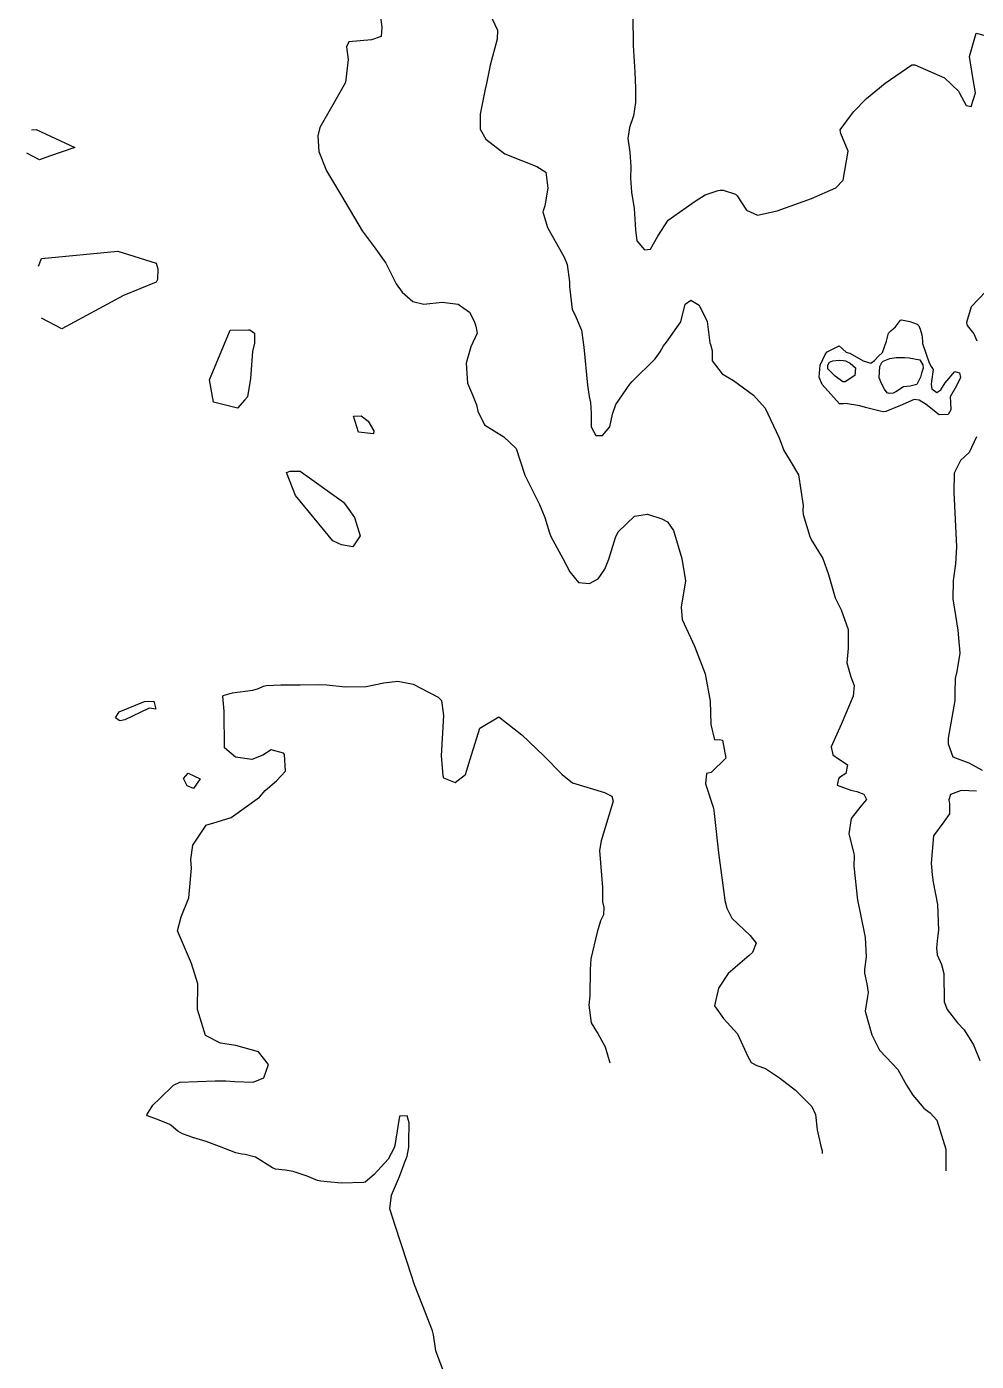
# Model space of a CAD drawing. Header units: feet. Extents: x 1313709 to 1317500, y 405869 to 411659.
# Drawn here: x 1315039 to 1315436, y 408267 to 408826 of the extents above; entities that cross this region are included whole.
import ezdxf

# ---------------------------------------------------------------- set-up
doc = ezdxf.new("R2010")
doc.units = ezdxf.units.FT
doc.layers.add('C-TOPO-MAJR', color=32, linetype='CONTINUOUS')

msp = doc.modelspace()

# ---------------------------------------------------------------- linework, layer by layer
at = {"layer": 'C-TOPO-MAJR'}
for points in [[(1315185.88, 408837.59), (1315187.5, 408825.55), (1315187.2, 408821.57), (1315183.12, 408820.21), (1315173.71, 408819.34), (1315172.7, 408817.31), (1315173.41, 408812.06), (1315172.29, 408802.42), (1315166.36, 408792.06), (1315161.57, 408783.49), (1315160.73, 408780.03), (1315161.11, 408773.54), (1315164.29, 408765.42), (1315170.57, 408754.97), (1315179.27, 408740.29), (1315184.28, 408733.57), (1315189.15, 408726.69), (1315193.52, 408718.1), (1315195.98, 408714.54), (1315200.47, 408710.73), (1315205.12, 408709.51), (1315212.71, 408710.44), (1315219.39, 408709.52), (1315224.19, 408706.27), (1315226.13, 408702.43), (1315226.8, 408700.4), (1315227.39, 408697.43), (1315224.82, 408691.68), (1315222.73, 408684.86), (1315223.31, 408676.52), (1315225.51, 408671.67), (1315227.18, 408667.41), (1315227.65, 408664.73), (1315230.53, 408659.12), (1315238.51, 408654.01), (1315243.71, 408649.13), (1315245.42, 408644.06), (1315247.36, 408637.95), (1315249.62, 408633.47), (1315253.44, 408625.7), (1315255.78, 408620.22), (1315257.69, 408613.81), (1315258.22, 408612.35), (1315263.34, 408603.13), (1315266.22, 408597.55), (1315269.77, 408593.11), (1315274.49, 408592.65), (1315278.1, 408594.6), (1315280.85, 408598.63), (1315282.53, 408602.78), (1315285.31, 408611.84), (1315286.39, 408614.32), (1315293.23, 408620.86), (1315298.7, 408621.61), (1315304.78, 408619.7), (1315307.08, 408618.43), (1315309.61, 408614.77), (1315313.04, 408603.12), (1315314.63, 408593.75), (1315312.76, 408582.81), (1315313.21, 408577.63), (1315318.42, 408566.38), (1315322.88, 408554.78), (1315324.99, 408543.37), (1315325.2, 408533.62), (1315326.82, 408527.14), (1315328.9, 408527.28), (1315330.19, 408527.05), (1315331.58, 408519.5), (1315325.36, 408513.47), (1315324.08, 408513.25), (1315323.43, 408513.05), (1315322.99, 408508.85), (1315326.35, 408498.58), (1315326.6, 408496.35)], [(1315232.73, 408831.04), (1315235.86, 408824.27), (1315235.83, 408820.48), (1315232.82, 408809.58), (1315231.27, 408801.94), (1315230.79, 408799.56), (1315228.68, 408789.09), (1315228.71, 408782.78), (1315231.07, 408778.67), (1315239.02, 408772.45), (1315252.35, 408767.24), (1315256.19, 408764.78), (1315256.98, 408758.08), (1315255.77, 408750.75), (1315255.41, 408749.9), (1315254.94, 408748.17), (1315256.8, 408741.68), (1315263.78, 408729.24), (1315265.11, 408726.2), (1315266.1, 408718.99), (1315266.01, 408716.93), (1315267.2, 408707.33), (1315268.26, 408705.22), (1315271.06, 408698.71), (1315272.09, 408691.56), (1315273.62, 408675.69), (1315274.33, 408670.97), (1315274.88, 408668.38), (1315275.17, 408663.97), (1315275.16, 408658.23), (1315277.05, 408654.61), (1315279.87, 408654.64), (1315282.9, 408658.17), (1315284.07, 408663.51), (1315285.52, 408667.63), (1315291.34, 408676.03), (1315292.34, 408677.16), (1315301.95, 408686.73), (1315303.97, 408689.67), (1315305.43, 408692.09), (1315306.74, 408693.67), (1315312.69, 408702.18), (1315314.47, 408709.61), (1315316.94, 408711.22), (1315320.3, 408709.2), (1315323.76, 408702.34), (1315324.82, 408693.34), (1315325.09, 408692.66), (1315325.74, 408690.13), (1315325.81, 408685.88), (1315330.02, 408680.4), (1315334.76, 408677.59), (1315343.07, 408671.45), (1315348.03, 408666.01), (1315353.74, 408653.96), (1315354.28, 408652.47), (1315355.83, 408648.34), (1315358.06, 408644.71), (1315362, 408638.19), (1315363.85, 408625.28), (1315363.73, 408623.26), (1315363.88, 408621.6), (1315366.65, 408612.37), (1315367.46, 408610.8), (1315372.12, 408603.12), (1315374.49, 408596.38), (1315377.3, 408586.59), (1315379.77, 408581.67), (1315382.81, 408573.45), (1315382.74, 408565.56), (1315382.26, 408559.47), (1315383.91, 408553.53), (1315385.22, 408549.89), (1315384.87, 408545.54), (1315379.81, 408533.62), (1315375.63, 408524.32), (1315376.39, 408520.87), (1315378.69, 408519.31), (1315378.96, 408519.17), (1315382.42, 408516.78), (1315381.77, 408513.06), (1315379.13, 408511.51), (1315378.69, 408510.9), (1315378.12, 408508.21), (1315383.9, 408506.1), (1315386.37, 408505.59), (1315389.32, 408504.53), (1315390.4, 408502.28), (1315388.12, 408499.39), (1315384.08, 408494.23), (1315383.06, 408487.84), (1315385.16, 408479.68), (1315385.24, 408478.82), (1315385.12, 408474.34), (1315386.72, 408460.06), (1315387.61, 408455.51), (1315389.82, 408444.4), (1315390.24, 408436.36), (1315389.58, 408431.11), (1315389.63, 408429.56), (1315390.61, 408425.11), (1315391.1, 408421.41), (1315390.84, 408419.84), (1315389.88, 408413.63), (1315392.7, 408403.71), (1315395.91, 408397.26), (1315398.63, 408394.43), (1315403.53, 408389.15), (1315407.18, 408382.72), (1315409.85, 408378.42), (1315414.42, 408373.01), (1315415.13, 408372.4), (1315417.08, 408371.02), (1315419.9, 408368.04), (1315423.67, 408355.87), (1315423.68, 408346.96), (1315423.69, 408346.79)], [(1315292.53, 408830.23), (1315292.79, 408817.83), (1315293.49, 408806.71), (1315293.69, 408799.95), (1315293.68, 408794.01), (1315292.93, 408788.42), (1315291.24, 408783.5), (1315290.52, 408778.93), (1315291.35, 408773.19), (1315291.79, 408767.04), (1315291.57, 408762.36), (1315292.03, 408756.5), (1315293.18, 408749.62), (1315293.65, 408740.63), (1315294.31, 408736.14), (1315297.5, 408732.31), (1315300.01, 408732.66), (1315303.03, 408738.09), (1315307.33, 408744.79), (1315312.13, 408748.1), (1315318.67, 408752.67), (1315322.87, 408755.36), (1315328.3, 408757.16), (1315329.22, 408757.29), (1315330.44, 408757.29), (1315335.57, 408755.65), (1315336.21, 408754.94), (1315340.2, 408748.99), (1315344.78, 408746.79), (1315353.09, 408748.61), (1315367.36, 408753.85), (1315377.53, 408758.3), (1315380.65, 408761.43), (1315382.77, 408773.68), (1315379.72, 408781.01), (1315379.47, 408782.51), (1315384.98, 408790.11), (1315390.43, 408795.62), (1315398.27, 408802.04), (1315409.43, 408809.79), (1315410.64, 408809.8), (1315423.12, 408804.37), (1315428.9, 408798.72), (1315429.19, 408798.17), (1315432.15, 408792.68), (1315434.2, 408792.28), (1315436.04, 408798.08), (1315434.95, 408804.51), (1315433.55, 408813.23), (1315436.33, 408823.04), (1315440.17, 408821.99)], [(1315040.81, 408782.49), (1315042.81, 408782.7), (1315048.78, 408779.88)], [(1315048.78, 408779.88), (1315058.93, 408775.09), (1315048.37, 408771.47)], [(1315048.37, 408771.47), (1315044.1, 408770), (1315038.77, 408772.74)], [(1315043.78, 408725.54), (1315044.98, 408728.7), (1315076.96, 408731.7)], [(1315076.96, 408731.7), (1315093.03, 408726.73), (1315093.64, 408724.36), (1315093.54, 408719.88), (1315093.02, 408718.8), (1315079.38, 408713.24), (1315053.49, 408699.22), (1315045.02, 408703.73)], [(1315440.38, 408714.93), (1315434.3, 408708.39), (1315432.27, 408701.96), (1315432.57, 408700.58), (1315435.31, 408697.13), (1315436.66, 408694.21)], [(1315130.16, 408669.57), (1315127.05, 408666.1), (1315116.94, 408668.49), (1315115.36, 408677.95), (1315123.99, 408698.74)], [(1315123.99, 408698.74), (1315131.61, 408698.87)], [(1315131.61, 408698.87), (1315132.27, 408698.88), (1315134.1, 408697.42), (1315134.21, 408693.19), (1315133.33, 408689.73), (1315132.53, 408678.41), (1315131.3, 408670.84), (1315130.16, 408669.57)], [(1315413.55, 408696.74), (1315413.79, 408695.65), (1315413.9, 408693.95), (1315413.94, 408693.14), (1315415.4, 408688.62), (1315416.7, 408684.97), (1315417.47, 408683.49), (1315418.36, 408682.23), (1315417.7, 408677.21), (1315417.46, 408676.15), (1315417.76, 408674.16), (1315419.92, 408672.62), (1315421.57, 408673.78), (1315423.37, 408676.68), (1315427.45, 408681.34), (1315429.37, 408680.85), (1315429.77, 408678.82), (1315428.14, 408675.43), (1315425.45, 408670.78), (1315425.54, 408668.58), (1315425.77, 408665.4), (1315424.61, 408663.37), (1315420.89, 408663.26), (1315415.43, 408667.64), (1315412.42, 408669.45), (1315410.39, 408669.66), (1315409.38, 408669.29), (1315405.34, 408667.44), (1315404.04, 408666.91), (1315398.54, 408664.62), (1315397.36, 408664.55), (1315396.15, 408664.85), (1315390.08, 408666.29), (1315387.59, 408667.07), (1315381.59, 408668.05), (1315380.8, 408667.83), (1315379.18, 408667.9), (1315371.82, 408675.91), (1315370.6, 408678.97), (1315371.09, 408684.05), (1315373.2, 408688.73), (1315374, 408689.67), (1315379.04, 408692.09), (1315381.89, 408689.52), (1315382.71, 408689.19), (1315383.41, 408689), (1315389.07, 408685.9), (1315392.2, 408684.87), (1315393.8, 408686.05), (1315395.47, 408687.82), (1315397.12, 408689.37), (1315398.86, 408694.15), (1315399.62, 408697.43), (1315400.58, 408698.36), (1315402.55, 408700.05), (1315404.67, 408702.82), (1315405.08, 408703), (1315408.6, 408702.29), (1315411.6, 408701.19), (1315412.3, 408700.49), (1315412.88, 408699.1), (1315413.55, 408696.74)], [(1315406.33, 408687.27), (1315408.33, 408687.16), (1315412.83, 408686.31), (1315414.07, 408684.22), (1315414.14, 408682.75), (1315413.52, 408680.66), (1315413.09, 408679), (1315411.5, 408675.99), (1315408.74, 408675.26), (1315405.99, 408674.93), (1315402.78, 408672.91), (1315401.65, 408672.36), (1315399.91, 408672.14), (1315399.08, 408672.5), (1315398.02, 408673.97), (1315396.83, 408676.09), (1315395.77, 408678.77), (1315395.95, 408683.43), (1315396.92, 408685.22), (1315397.44, 408685.7), (1315400.24, 408686.87), (1315402.84, 408687.25), (1315405.92, 408687.29), (1315406.33, 408687.27)], [(1315381.69, 408685.85), (1315383.56, 408684.91), (1315385.81, 408682.91), (1315385.53, 408679.71), (1315381.51, 408677.01), (1315380.59, 408677.04), (1315377.38, 408679.41), (1315374.23, 408682.56), (1315374.2, 408683.98), (1315374.97, 408685.25), (1315376.34, 408685.88), (1315379.03, 408686.08), (1315380.87, 408686.02), (1315381.69, 408685.85)], [(1315175.59, 408662.64), (1315178.88, 408662.85), (1315181.72, 408660.65), (1315184.13, 408656.5), (1315183.97, 408655.29), (1315177.71, 408655.99), (1315175.59, 408662.64)], [(1315436.46, 408654.03), (1315433.37, 408647.55), (1315429.82, 408644.12), (1315427.17, 408638.88), (1315427.05, 408630.86), (1315428.11, 408607.93), (1315427.71, 408600.83), (1315426.66, 408593.92), (1315426.65, 408586.26), (1315427.68, 408579.27), (1315428.7, 408573.06), (1315429.49, 408563.49), (1315428.22, 408555.81), (1315427.51, 408552.95), (1315427.47, 408546.98), (1315427.47, 408543.67), (1315426.17, 408536.5), (1315424.68, 408527.87), (1315424.62, 408525.6), (1315426.64, 408520.07), (1315428.38, 408519.34), (1315433.31, 408517.59), (1315438.89, 408514.55)], [(1315151.35, 408629.51), (1315147.5, 408639.11), (1315149.15, 408639.67), (1315153.27, 408639.65), (1315171.46, 408626.69), (1315173.66, 408623.65)], [(1315169.35, 408609.44), (1315167.02, 408610.55), (1315151.35, 408629.51)], [(1315173.66, 408623.65), (1315176.1, 408620.27), (1315178.41, 408612.61), (1315175.32, 408607.98), (1315170.55, 408608.87), (1315169.35, 408609.44)], [(1315213.62, 408262.08), (1315210.12, 408271.48), (1315209.12, 408278.12), (1315208.71, 408279.82), (1315204.45, 408290.57), (1315201.16, 408299.12), (1315198.15, 408308.61), (1315193.09, 408323.96), (1315190.81, 408330.9), (1315191.47, 408336.64), (1315194.86, 408344.48), (1315196.69, 408349.3), (1315197.01, 408350.15), (1315198.16, 408352.93), (1315198.8, 408356.73), (1315198.74, 408358.73), (1315198.95, 408366.88), (1315198.07, 408369.8), (1315194.95, 408369.72), (1315194.3, 408366.15), (1315192.95, 408357.46), (1315192.62, 408356.45), (1315190.1, 408351.73), (1315184.29, 408345.2), (1315180.49, 408342.09), (1315180.01, 408341.92), (1315170.6, 408341.58), (1315164.53, 408342.17), (1315161.94, 408342.46), (1315160.51, 408342.81), (1315156.18, 408344.56), (1315150.34, 408346.47), (1315147.01, 408347.08), (1315143.01, 408347.52), (1315141.74, 408348.05), (1315134.56, 408352.47), (1315130.32, 408353.62), (1315128.84, 408353.77), (1315126.38, 408354.28), (1315119.48, 408357.02), (1315113.87, 408359.06), (1315108.79, 408360.57), (1315104.02, 408362.22), (1315102.09, 408363.39), (1315099.3, 408365.82), (1315098.72, 408366.2), (1315093.49, 408368.33), (1315089.35, 408369.8), (1315089.08, 408370.23), (1315091.54, 408374.33), (1315094.46, 408377.1), (1315100.24, 408382.59), (1315102.93, 408383.94), (1315117.7, 408384.53), (1315122.12, 408384.53), (1315125.91, 408384.24), (1315133.63, 408383.94), (1315138.09, 408385.71), (1315139.96, 408391.27), (1315135.88, 408396.63), (1315126.28, 408399.29), (1315119.94, 408400.19), (1315113.63, 408403.39), (1315110.36, 408414.29), (1315110.5, 408425.01), (1315107.84, 408433.56), (1315101.94, 408447.27), (1315103.49, 408453.09), (1315106.73, 408461.1), (1315107.73, 408473.53), (1315107.56, 408477.07), (1315108.38, 408483.14), (1315113.97, 408491.44), (1315114.25, 408491.63), (1315116.73, 408492.33), (1315124.44, 408494.72), (1315136.28, 408503.16), (1315138.7, 408505.97), (1315143.42, 408510.02), (1315147.09, 408514.09), (1315146.69, 408521.02), (1315146.25, 408521.65), (1315141.13, 408522.96), (1315137.59, 408520.82), (1315133.03, 408518.99), (1315126.17, 408519.9), (1315121.65, 408523.85), (1315121.53, 408539.24), (1315120.88, 408545.32), (1315121.1, 408545.71), (1315124.92, 408546.87), (1315133.5, 408548.06), (1315135.81, 408548.75), (1315137.97, 408549.71), (1315139.07, 408549.96), (1315145.18, 408550.2), (1315153.25, 408550.17), (1315161.01, 408550.32), (1315164.44, 408550.23), (1315172.2, 408549.35)], [(1315172.2, 408549.35), (1315180.94, 408549.5), (1315188.29, 408551.02), (1315194.2, 408551.77), (1315200.6, 408550.5), (1315211.06, 408545.12), (1315212.49, 408543.69), (1315213.32, 408537.42), (1315212.3, 408520.51), (1315213, 408512.22), (1315213.36, 408511.36), (1315218.17, 408509.31), (1315222.57, 408512.68), (1315224.48, 408519.17), (1315228.52, 408532.03), (1315236.54, 408536.85), (1315246.12, 408529.29), (1315255.35, 408520.45), (1315263.03, 408512.67), (1315267.37, 408509.22), (1315280.79, 408505.18), (1315283.82, 408503.58), (1315284.41, 408501.48), (1315279.38, 408484.87), (1315278.67, 408480.92), (1315279.06, 408475.69), (1315279.83, 408465.35), (1315279.9, 408459.43), (1315280.42, 408457.06), (1315280.35, 408454), (1315279.08, 408451.38), (1315277.67, 408446.73), (1315275.04, 408435.52), (1315274.67, 408431.04), (1315274.53, 408420.1), (1315274.16, 408416.1), (1315275.18, 408408.79), (1315277.34, 408405.06), (1315277.92, 408404.33), (1315281.06, 408398.74), (1315282.98, 408392.04)], [(1315077.53, 408538.93), (1315088.11, 408543.31), (1315091.97, 408543.45), (1315092.91, 408540.08), (1315090.21, 408540.42), (1315089.81, 408540.36), (1315079.83, 408535.64), (1315077.94, 408535.19), (1315077.44, 408535.28), (1315075.94, 408536.48), (1315077.53, 408538.93)], [(1315104.48, 408510.97), (1315106.32, 408513.26), (1315111.4, 408510.82), (1315108.56, 408506.79), (1315106.01, 408508.02), (1315104.48, 408510.97)], [(1315436.44, 408505.68), (1315430.11, 408506.02), (1315425.67, 408504.36), (1315424.95, 408502.14), (1315425.25, 408500.39), (1315425.22, 408496.23), (1315422.84, 408492.84), (1315418.42, 408486.98), (1315417.57, 408475.65), (1315417.95, 408470.71), (1315418.41, 408467.64), (1315420.17, 408458.33), (1315420.55, 408447.51), (1315420.18, 408444.38), (1315419.71, 408440.19), (1315420.07, 408437.21), (1315421.79, 408433.14), (1315422.75, 408429.46), (1315422.93, 408417.49), (1315424.21, 408414.27), (1315428.52, 408408.77), (1315431.26, 408405.77), (1315435.21, 408399.59), (1315437.91, 408393.05)], [(1315326.6, 408496.35), (1315328.47, 408479.89), (1315330.92, 408461.26)], [(1315330.92, 408461.26), (1315331.09, 408459.98), (1315331.97, 408456.74), (1315334.11, 408452.51), (1315341.67, 408445.34), (1315344.19, 408442.15), (1315342.7, 408438.24), (1315341.28, 408436.98), (1315332.47, 408429.36), (1315328.49, 408423.27), (1315326.84, 408415.9), (1315330.49, 408410.59), (1315336.37, 408404.16), (1315340.76, 408394.59), (1315342.2, 408392.2), (1315344.49, 408390.9), (1315348.07, 408389.63), (1315353.94, 408385.69), (1315360.71, 408380.55), (1315367.48, 408373.68), (1315369.04, 408370.39), (1315369.74, 408364.01), (1315371.27, 408357.12), (1315371.85, 408355.23), (1315371.84, 408354.11)]]:
    msp.add_lwpolyline(points, dxfattribs=at)

doc.saveas('drawing.dxf')
